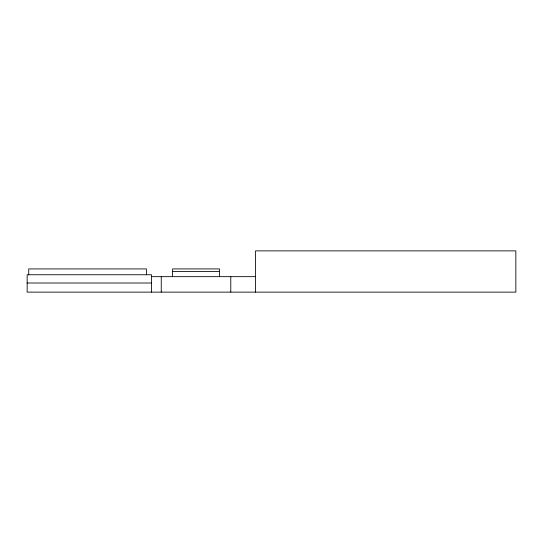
<?xml version="1.0" encoding="UTF-8"?>
<svg xmlns="http://www.w3.org/2000/svg" width="543" height="543" viewBox="0 0 543 543"><rect width="100%" height="100%" fill="white"/><g stroke="black" fill="none" stroke-linecap="round" stroke-linejoin="round"><path stroke-width="0.81" d="M172.593 271.5L219.447 271.5M151.551 276.659L255.543 276.659M27.15 282.998L151.551 282.998M255.543 292.127L255.543 250.873L515.85 250.873L515.85 292.127L27.15 292.127L27.15 274.751L151.551 274.751L151.551 292.127M230.789 276.659L230.789 292.127M219.447 276.659L219.447 268.921L172.593 268.921L172.593 276.659M161.251 276.659L161.251 292.127M146.4 274.751L146.4 268.921L28.725 268.921L28.725 274.751"/></g></svg>
